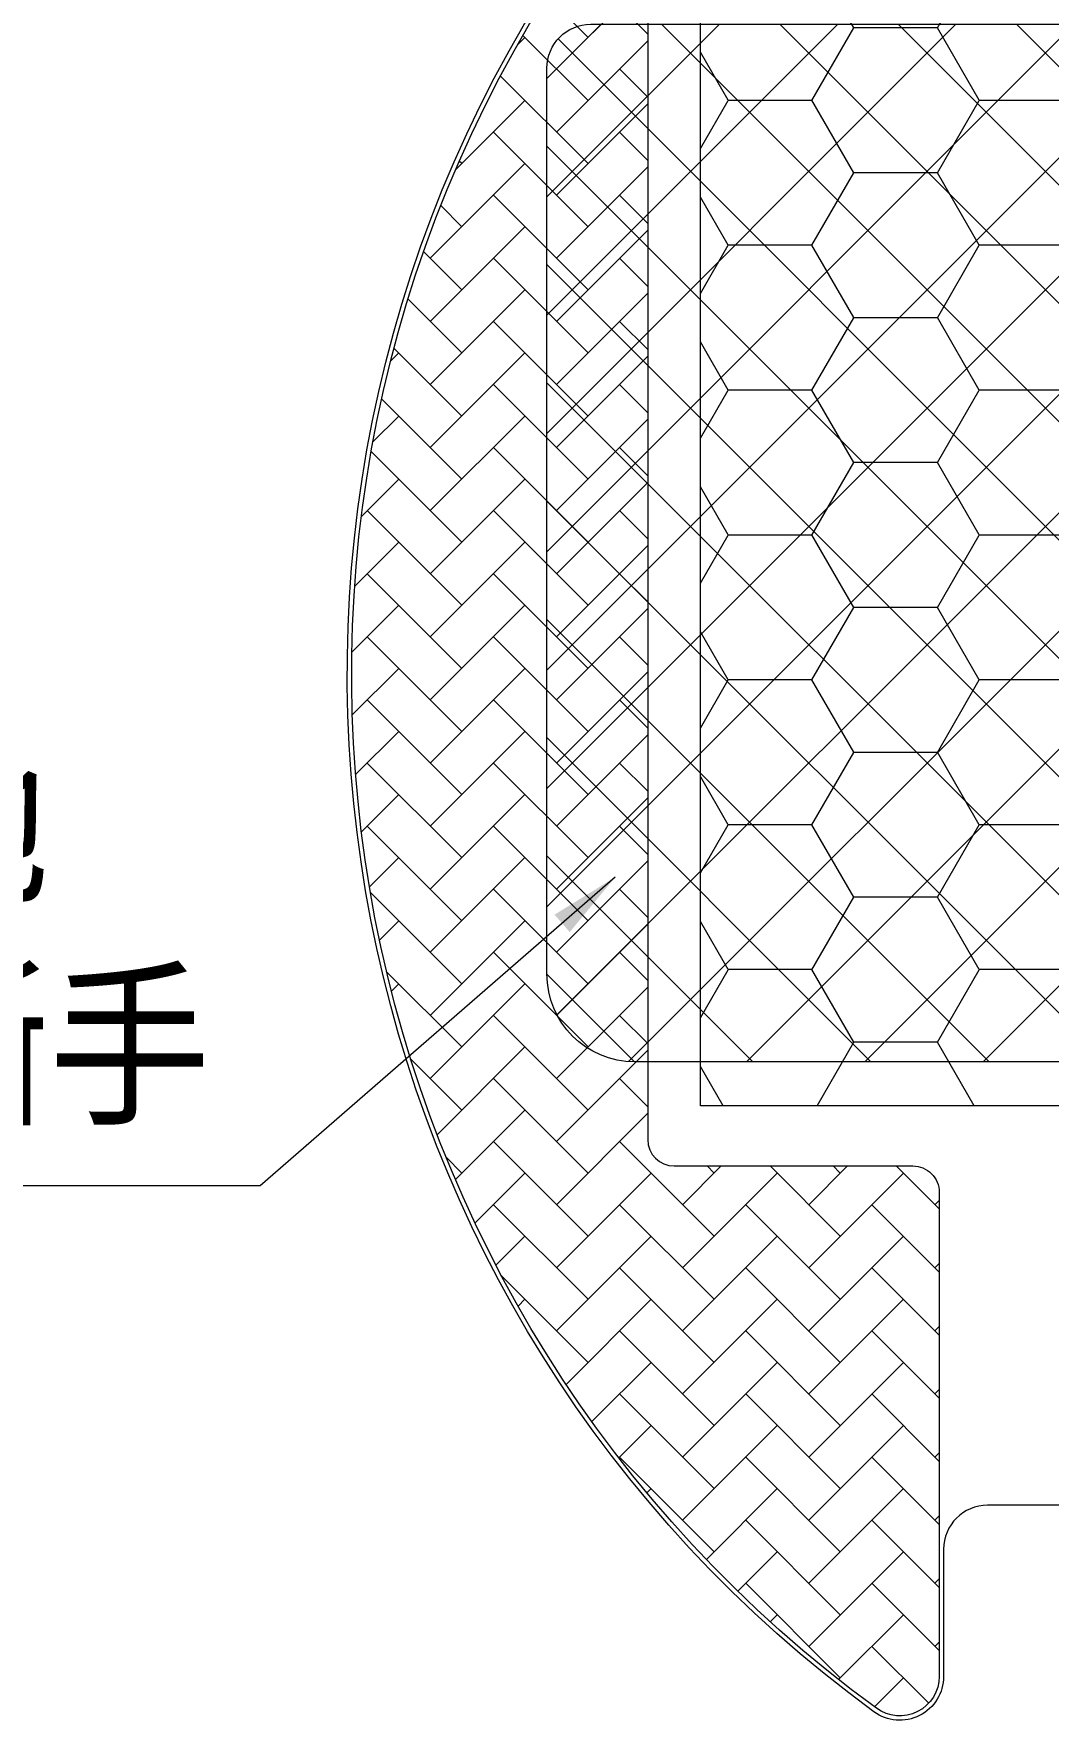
# Model space of a CAD drawing. Header units: millimetres. Extents: x 1403 to 2381, y 158 to 387.
# Drawn here: x 2254.2 to 2265.75, y 301.61 to 320.82 of the extents above; entities that cross this region are included whole.
import ezdxf

# ---------------------------------------------------------------- set-up
doc = ezdxf.new("R2010")
doc.units = ezdxf.units.MM
doc.layers.get('0').update_dxf_attribs({"lineweight": 5})
for name, color, linetype, lineweight in [('DIM', 3, 'Continuous', 5), ('EMI', 5, 'Continuous', 5), ('FPC', 50, 'Continuous', 5), ('MFPC', 50, 'Continuous', 5)]:
    doc.layers.add(name, color=color, linetype=linetype, lineweight=lineweight)
doc.styles.add('RD', font='ROMAND.shx', dxfattribs={"width": 0.8})
doc.styles.add('STYLE1', font='SimSun.ttf', dxfattribs={"width": 0.9})
doc.dimstyles.new('DIM', dxfattribs={"dimtxt": 1.5, "dimasz": 0.8, "dimexe": 0, "dimexo": 0.5, "dimgap": 0.11, "dimtad": 0, "dimzin": 1, "dimdsep": 46, "dimtxsty": 'RD', "dimcen": 0, "dimclrd": 256, "dimclre": 256, "dimclrt": 256, "dimadec": 0, "dimazin": 0, "dimtm": 1e-09, "dimtfac": 1, "dimtofl": 0, "dimtmove": 0, "dimatfit": 3, "dimfxl": 1, "dimlwe": -1, "dimarcsym": 0})

# ---------------------------------------------------------------- blocks, each defined once
blk = doc.blocks.new('R104A3M-011-MFPC-V01-C')
at = {"lineweight": 5}
h = blk.add_hatch(dxfattribs=at)
h.set_pattern_fill('ANSI37', color=6, scale=0.3, angle=360)
h.set_pattern_definition([(45, (0, 0), (-0.6735192090801863, 0.6735192090801866), []), (134.9999999999999, (0, 0), (-0.6735192090801866, -0.6735192090801863), [])])
edge = h.paths.add_edge_path()
edge.add_line((1751.550554204794, 309.1113019844438), (1751.550554204794, 317.1113019844438))
edge.add_line((1751.550554204794, 317.1113019844438), (1742.969436991208, 317.1113019844439))
edge.add_arc((1742.969436991207, 318.6113019844431), 1.49999999999912, 180.0000000018564, 270.0000000000348, ccw=False)
edge.add_line((1741.469436991208, 318.6113019843945), (1741.469436991148, 320.4251548952884))
edge.add_arc((1740.969436991148, 320.4251548952718), 0.5000000000000284, 1.908536364377724e-09, 90.00000000260552)
edge.add_line((1740.969436991125, 320.9251548952718), (1734.220316116745, 320.9251548950685))
edge.add_arc((1734.220316116768, 320.4251548950683), 0.500000000000199, 90.00000000257945, 179.9999999999739)
edge.add_line((1733.720316116767, 320.4251548950685), (1733.720316116767, 310.1113019844438))
edge.add_arc((1734.720316116767, 310.1113019844438), 0.9999999999999999, 180, 270)
edge.add_line((1734.720316116767, 309.1113019844438), (1751.550554204794, 309.1113019844438))
at = {"layer": 'EMI', "lineweight": 5}
h = blk.add_hatch(dxfattribs=at)
h.set_pattern_fill('HONEY', color=5, scale=0.3)
h.set_pattern_definition([(180, (3411.774351580139, 0.001072828725682484), (-1.42875, 0.8248889999999999), [0.9524999999999999, -1.905]), (60.00000000000001, (3411.774351580139, 0.001072828725682484), (1.428749829302342, 0.8248892956570172), [0.9524999999999997, -1.904999999999999]), (120, (3411.774351580139, 0.001072828725682484), (-1.706976584081587e-07, 1.649778295657017), [-1.905, 0.9524999999999998])])
edge = h.paths.add_edge_path()
edge.add_arc((1742.969436991209, 318.6113019844436), 1, 180, 270)
edge.add_line((1742.969436991209, 317.6113019844436), (1749.969436991209, 317.6113019844436))
edge.add_line((1749.969436991209, 317.6113019844436), (1751.773061896351, 317.6113019844427))
edge.add_line((1751.773061896351, 317.6113019844427), (1751.773061896351, 308.6113019844438))
edge.add_line((1751.773061896351, 308.6113019844438), (1735.469436990399, 308.6113019844438))
edge.add_line((1735.469436990399, 308.6113019844438), (1735.469436990399, 321.4251548950233))
edge.add_line((1735.469436990399, 321.4251548950233), (1736.769436991181, 321.4251548950817))
edge.add_arc((1736.769436991136, 322.4251548950815), 0.9999999999997726, 270.0000000025794, 354.2608295250936)
edge.add_line((1737.764424428247, 322.3251548951225), (1741.969436991085, 322.3251548951225))
edge.add_line((1741.969436991085, 322.3251548951225), (1741.969436991209, 318.6113019844422))
at = {"layer": 'FPC', "lineweight": 5}
h = blk.add_hatch(dxfattribs=at)
h.set_pattern_fill('AR-HBONE', color=4, scale=0.005)
h.set_pattern_definition([(45, (0, 0), (7.105427357601002e-17, 0.7184204896855323), [1.524, -0.508]), (135, (0.35921, 0.35921), (7.105427357601002e-17, 0.7184204896855323), [1.524, -0.508])])
edge = h.paths.add_edge_path()
edge.add_arc((1735.169436990399, 308.2251548962792), 0.3000000000001819, 180.0000000000326, 269.9999999861908)
edge.add_line((1735.169436990327, 307.9251548962791), (1737.86943699156, 307.9251548956274))
edge.add_line((1737.86943699156, 307.9251548956274), (1737.888769780586, 307.9251548956381))
edge.add_arc((1737.888769780751, 307.6251548956382), 0.2999999999998977, -1.0913936421275139e-11, 90.00000003148318, ccw=False)
edge.add_line((1738.188769780751, 307.6251548956382), (1738.188769780751, 302.113804066475))
edge.add_arc((1737.738769780754, 302.1138040664764), 0.4499999999975444, 233.84560246939918, 359.99999999982634, ccw=False)
edge.add_arc((1746.070974375482, 313.5173507633933), 14.57326133289011, 148.0277907384285, 233.8456024697411, ccw=False)
edge.add_arc((1733.962895015566, 321.0751548949492), 0.2999999999997717, 90.00000000911928, 148.0277907384097, ccw=False)
edge.add_line((1733.962895015518, 321.375154894949), (1734.569436990388, 321.3751548949961))
edge.add_arc((1734.5694369904, 321.0751548949962), 0.2999999999998408, -2.1714186004828662e-11, 90.00000000230148, ccw=False)
edge.add_line((1734.8694369904, 321.0751548949961), (1734.869436990399, 308.225154896279))
at = {"color": 6, "lineweight": 5}
blk.add_lwpolyline([(1751.550554204794, 317.1113019844439), (1751.550554204794, 309.1113019844438), (1734.720316116767, 309.1113019844438, -0.4142135623731075), (1733.720316116767, 310.1113019844438), (1733.720316116767, 320.4251548950685, -0.4142135623598455), (1734.220316116745, 320.9251548950685), (1740.969436991125, 320.9251548952718, -0.4142135623766569), (1741.469436991148, 320.4251548952884), (1741.469436991208, 318.6113019843945, 0.4142135623637717), (1742.969436991208, 317.1113019844439)], format="xyb", close=True, dxfattribs=at)
at = {"layer": 'EMI', "color": 5, "lineweight": 5}
blk.add_lwpolyline([(1741.969436991209, 318.6113019844422), (1741.969436991209, 318.6113019844436, 0.414213562373095), (1742.969436991209, 317.6113019844436), (1749.969436991209, 317.6113019844436), (1749.969436991209, 317.6113019844436), (1751.773061896351, 317.6113019844427), (1751.773061896351, 308.6113019844438), (1735.469436990399, 308.6113019844438), (1735.469436990399, 321.4251548950233), (1736.769436991181, 321.4251548950817, 0.3851703882136169), (1737.764424428247, 322.3251548951225), (1741.969436991085, 322.3251548951225)], format="xyb", close=True, dxfattribs=at)
at = {"layer": 'FPC', "color": 4, "lineweight": 5}
blk.add_lwpolyline([(1734.869436990399, 308.225154896279, 0.4142135623024241), (1735.169436990327, 307.9251548962791), (1737.86943699156, 307.9251548956274), (1737.888769780586, 307.9251548956381, -0.4142135625341692), (1738.188769780751, 307.6251548956382), (1738.188769780751, 302.113804066475, -0.6137278432401149), (1737.473286336154, 301.7504605091628, -0.3929924683889456), (1733.708403507056, 321.2340072543775, -0.2587469585802766), (1733.962895015518, 321.375154894949), (1734.569436990388, 321.3751548949961, -0.41421356238503), (1734.8694369904, 321.0751548949961)], format="xyb", close=True, dxfattribs=at)
at = {"layer": 'MFPC', "color": 1, "lineweight": 5}
blk.add_lwpolyline([(1741.969436990888, 328.3482488532809), (1741.969436991208, 318.6113019844099, 0.4142135623634719), (1742.969436991208, 317.6113019844427), (1756.823040628906, 317.6113019844427, -0.4142135623730951), (1757.823040628906, 316.6113019844427), (1757.823040628906, 310.9251548962561, -0.4142135623730951), (1755.823040628906, 308.9251548962561), (1754.377524375517, 308.9251548962561, 0.4142135623730951), (1753.377524375517, 307.9251548962561), (1753.377524375517, 305.0613019844461, -0.4142135623729619), (1752.377524375517, 304.0613019844461), (1738.738769780751, 304.0613019844398, 0.4142135623729619), (1738.238769780751, 303.5613019844398), (1738.238769780751, 302.113804066475, -0.6137278432400788), (1737.443788175642, 301.7100890027943, -0.3924302088620201), (1733.650924079762, 321.2362964596321, -0.2592667705184619)], format="xyb", dxfattribs=at)
at = {"layer": 'DIM', "lineweight": 5, "insert": (1712.414323667198, 310.4633092519758), "char_height": 1.5, "attachment_point": 4, "style": 'STYLE1'}
blk.add_mtext('{\\fNSimSun|b0|i0|c134|p49;\\C3;0.1mm钢片补强接地\\P+0.05mm双面胶带撕手}', dxfattribs=at)
at = {"layer": 'DIM', "lineweight": 5}
blk.add_leader([(1734.497589299375, 311.2125100449607), (1730.455222515011, 307.6971878859981), (1712.594431631403, 307.6971878859981)], dimstyle='DIM', override={"dimgap": 0.11, "dimtad": 0}, dxfattribs=at)

msp = doc.modelspace()

# ---------------------------------------------------------------- block references
at = {"layer": 'DIM', "lineweight": 5}
msp.add_blockref('R104A3M-011-MFPC-V01-C', (526.3220194776986, 0), dxfattribs=at)

doc.saveas('drawing.dxf')
